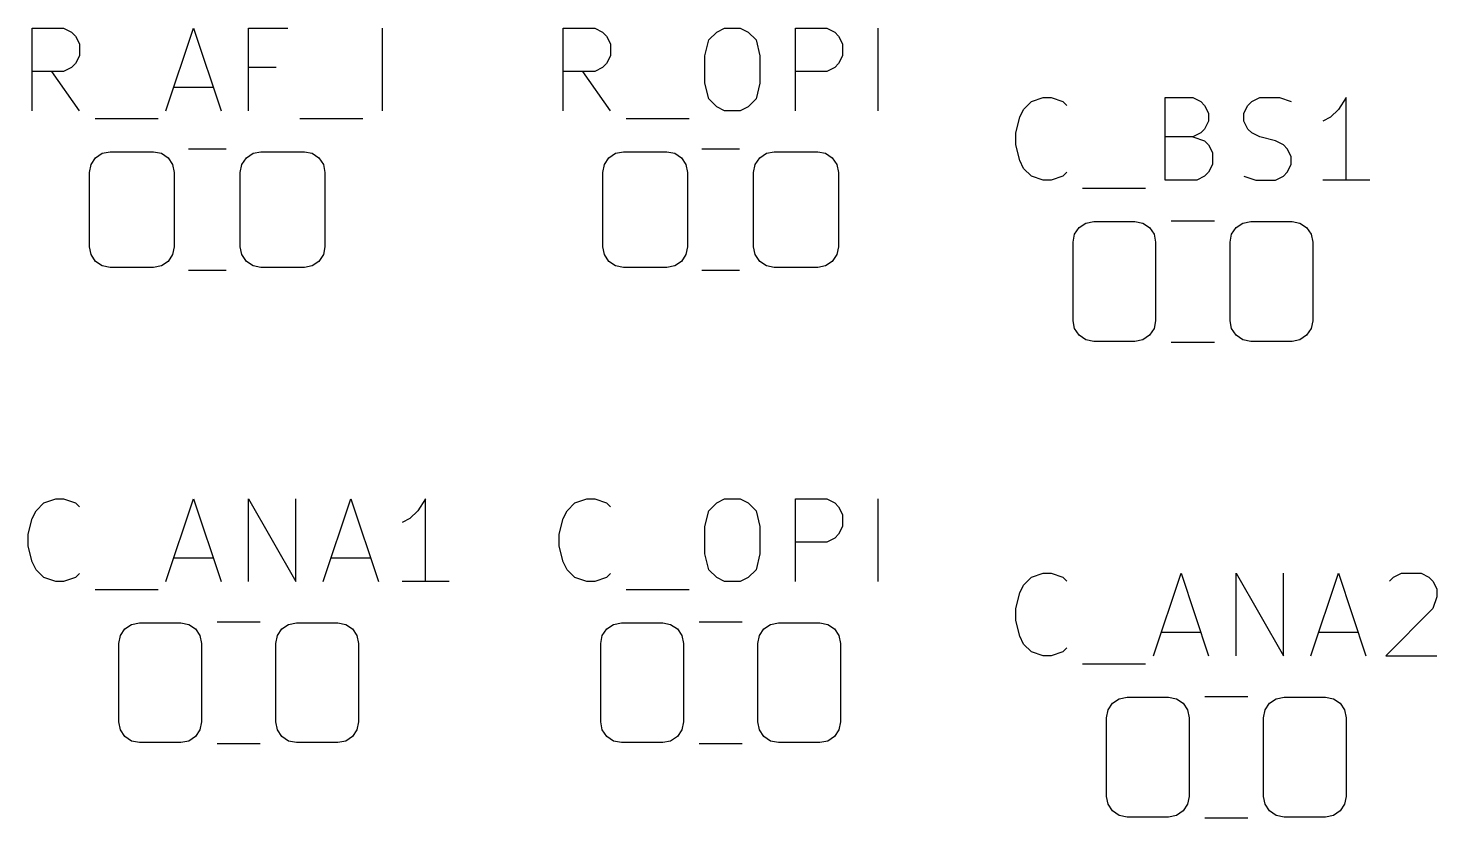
# Model space of a CAD drawing. Extents: x -0.18 to 2, y -0.2 to 1.93.
# Drawn here: x 0.339 to 1.01, y 1.451 to 1.827 of the extents above; entities that cross this region are included whole.
import ezdxf

# ---------------------------------------------------------------- set-up
doc = ezdxf.new("R2010")
doc.units = 0
doc.header["$MEASUREMENT"] = 0
doc.layers.add('BLACK', color=7, linetype='CONTINUOUS')
doc.layers.add('LYELLOW', color=51, linetype='CONTINUOUS')

msp = doc.modelspace()

# ---------------------------------------------------------------- linework, layer by layer
at = {"layer": 'BLACK', "linetype": 'CONTINUOUS'}
for p, q in [((0.36853, 1.76187), (0.37067, 1.76506)), ((0.36853, 1.76187), (0.37067, 1.76506)), ((0.37067, 1.76506), (0.37386, 1.76719)), ((0.37067, 1.76506), (0.37386, 1.76719)), ((0.37386, 1.76719), (0.37763, 1.76794)), ((0.37386, 1.76719), (0.37763, 1.76794)), ((0.37763, 1.76794), (0.3983, 1.76794)), ((0.37763, 1.76794), (0.3983, 1.76794)), ((0.3983, 1.76794), (0.40206, 1.76719)), ((0.3983, 1.76794), (0.40206, 1.76719)), ((0.40206, 1.76719), (0.40526, 1.76506)), ((0.40206, 1.76719), (0.40526, 1.76506)), ((0.40526, 1.76506), (0.40739, 1.76187)), ((0.40526, 1.76506), (0.40739, 1.76187)), ((0.44039, 1.76187), (0.44252, 1.76506)), ((0.44039, 1.76187), (0.44252, 1.76506)), ((0.44252, 1.76506), (0.44571, 1.76719)), ((0.44252, 1.76506), (0.44571, 1.76719)), ((0.44571, 1.76719), (0.44948, 1.76794)), ((0.44571, 1.76719), (0.44948, 1.76794)), ((0.44948, 1.76794), (0.47015, 1.76794)), ((0.44948, 1.76794), (0.47015, 1.76794)), ((0.47015, 1.76794), (0.47391, 1.76719)), ((0.47015, 1.76794), (0.47391, 1.76719)), ((0.47391, 1.76719), (0.47711, 1.76506)), ((0.47391, 1.76719), (0.47711, 1.76506)), ((0.47711, 1.76506), (0.47924, 1.76187)), ((0.47711, 1.76506), (0.47924, 1.76187)), ((0.6131, 1.76187), (0.61523, 1.76506)), ((0.6131, 1.76187), (0.61523, 1.76506)), ((0.61523, 1.76506), (0.61842, 1.76719)), ((0.61523, 1.76506), (0.61842, 1.76719)), ((0.61842, 1.76719), (0.62219, 1.76794)), ((0.61842, 1.76719), (0.62219, 1.76794)), ((0.62219, 1.76794), (0.64286, 1.76794)), ((0.62219, 1.76794), (0.64286, 1.76794)), ((0.64286, 1.76794), (0.64663, 1.76719)), ((0.64286, 1.76794), (0.64663, 1.76719)), ((0.64663, 1.76719), (0.64982, 1.76506)), ((0.64663, 1.76719), (0.64982, 1.76506)), ((0.64982, 1.76506), (0.65195, 1.76187)), ((0.64982, 1.76506), (0.65195, 1.76187)), ((0.68495, 1.76187), (0.68708, 1.76506)), ((0.68495, 1.76187), (0.68708, 1.76506)), ((0.68708, 1.76506), (0.69027, 1.76719)), ((0.68708, 1.76506), (0.69027, 1.76719)), ((0.69027, 1.76719), (0.69404, 1.76794)), ((0.69027, 1.76719), (0.69404, 1.76794)), ((0.69404, 1.76794), (0.71471, 1.76794)), ((0.69404, 1.76794), (0.71471, 1.76794)), ((0.71471, 1.76794), (0.71848, 1.76719)), ((0.71471, 1.76794), (0.71848, 1.76719)), ((0.71848, 1.76719), (0.72167, 1.76506)), ((0.71848, 1.76719), (0.72167, 1.76506)), ((0.72167, 1.76506), (0.7238, 1.76187)), ((0.72167, 1.76506), (0.7238, 1.76187)), ((0.36779, 1.7581), (0.36853, 1.76187)), ((0.36779, 1.7581), (0.36853, 1.76187)), ((0.40739, 1.76187), (0.40814, 1.7581)), ((0.40739, 1.76187), (0.40814, 1.7581)), ((0.43964, 1.7581), (0.44039, 1.76187)), ((0.43964, 1.7581), (0.44039, 1.76187)), ((0.47924, 1.76187), (0.47999, 1.7581)), ((0.47924, 1.76187), (0.47999, 1.7581)), ((0.61235, 1.7581), (0.6131, 1.76187)), ((0.61235, 1.7581), (0.6131, 1.76187)), ((0.65195, 1.76187), (0.6527, 1.7581)), ((0.65195, 1.76187), (0.6527, 1.7581)), ((0.6842, 1.7581), (0.68495, 1.76187)), ((0.6842, 1.7581), (0.68495, 1.76187)), ((0.7238, 1.76187), (0.72455, 1.7581)), ((0.7238, 1.76187), (0.72455, 1.7581)), ((0.36779, 1.72267), (0.36779, 1.7581)), ((0.36779, 1.72267), (0.36779, 1.7581)), ((0.40814, 1.7581), (0.40814, 1.72267)), ((0.40814, 1.7581), (0.40814, 1.72267)), ((0.43964, 1.72267), (0.43964, 1.7581)), ((0.43964, 1.72267), (0.43964, 1.7581)), ((0.47999, 1.7581), (0.47999, 1.72267)), ((0.47999, 1.7581), (0.47999, 1.72267)), ((0.61235, 1.72267), (0.61235, 1.7581)), ((0.61235, 1.72267), (0.61235, 1.7581)), ((0.6527, 1.7581), (0.6527, 1.72267)), ((0.6527, 1.7581), (0.6527, 1.72267)), ((0.6842, 1.72267), (0.6842, 1.7581)), ((0.6842, 1.72267), (0.6842, 1.7581)), ((0.72455, 1.7581), (0.72455, 1.72267)), ((0.72455, 1.7581), (0.72455, 1.72267)), ((0.83709, 1.7286), (0.83922, 1.73179)), ((0.83709, 1.7286), (0.83922, 1.73179)), ((0.83922, 1.73179), (0.84241, 1.73393)), ((0.83922, 1.73179), (0.84241, 1.73393)), ((0.84241, 1.73393), (0.84618, 1.73468)), ((0.84241, 1.73393), (0.84618, 1.73468)), ((0.84618, 1.73468), (0.86586, 1.73468)), ((0.84618, 1.73468), (0.86586, 1.73468)), ((0.86586, 1.73468), (0.86963, 1.73393)), ((0.86586, 1.73468), (0.86963, 1.73393)), ((0.86963, 1.73393), (0.87282, 1.73179)), ((0.86963, 1.73393), (0.87282, 1.73179)), ((0.87282, 1.73179), (0.87496, 1.7286)), ((0.87282, 1.73179), (0.87496, 1.7286)), ((0.91189, 1.7286), (0.91402, 1.73179)), ((0.91189, 1.7286), (0.91402, 1.73179)), ((0.91402, 1.73179), (0.91722, 1.73393)), ((0.91402, 1.73179), (0.91722, 1.73393)), ((0.91722, 1.73393), (0.92098, 1.73468)), ((0.91722, 1.73393), (0.92098, 1.73468)), ((0.92098, 1.73468), (0.94067, 1.73468)), ((0.92098, 1.73468), (0.94067, 1.73468)), ((0.94067, 1.73468), (0.94443, 1.73393)), ((0.94067, 1.73468), (0.94443, 1.73393)), ((0.94443, 1.73393), (0.94763, 1.73179)), ((0.94443, 1.73393), (0.94763, 1.73179)), ((0.94763, 1.73179), (0.94976, 1.7286)), ((0.94763, 1.73179), (0.94976, 1.7286)), ((0.83634, 1.72483), (0.83709, 1.7286)), ((0.83634, 1.72483), (0.83709, 1.7286)), ((0.83634, 1.68743), (0.83634, 1.72483)), ((0.83634, 1.68743), (0.83634, 1.72483)), ((0.87496, 1.7286), (0.87571, 1.72483)), ((0.87496, 1.7286), (0.87571, 1.72483)), ((0.87571, 1.72483), (0.87571, 1.68743)), ((0.87571, 1.72483), (0.87571, 1.68743)), ((0.91114, 1.72483), (0.91189, 1.7286)), ((0.91114, 1.72483), (0.91189, 1.7286)), ((0.91114, 1.68743), (0.91114, 1.72483)), ((0.91114, 1.68743), (0.91114, 1.72483)), ((0.94976, 1.7286), (0.95051, 1.72483)), ((0.94976, 1.7286), (0.95051, 1.72483)), ((0.95051, 1.72483), (0.95051, 1.68743)), ((0.95051, 1.72483), (0.95051, 1.68743)), ((0.36853, 1.7189), (0.36779, 1.72267)), ((0.36853, 1.7189), (0.36779, 1.72267)), ((0.37067, 1.71571), (0.36853, 1.7189)), ((0.37067, 1.71571), (0.36853, 1.7189)), ((0.40739, 1.7189), (0.40526, 1.71571)), ((0.40739, 1.7189), (0.40526, 1.71571)), ((0.40814, 1.72267), (0.40739, 1.7189)), ((0.40814, 1.72267), (0.40739, 1.7189)), ((0.44039, 1.7189), (0.43964, 1.72267)), ((0.44039, 1.7189), (0.43964, 1.72267)), ((0.44252, 1.71571), (0.44039, 1.7189)), ((0.44252, 1.71571), (0.44039, 1.7189)), ((0.47924, 1.7189), (0.47711, 1.71571)), ((0.47924, 1.7189), (0.47711, 1.71571)), ((0.47999, 1.72267), (0.47924, 1.7189)), ((0.47999, 1.72267), (0.47924, 1.7189)), ((0.6131, 1.7189), (0.61235, 1.72267)), ((0.6131, 1.7189), (0.61235, 1.72267)), ((0.61523, 1.71571), (0.6131, 1.7189)), ((0.61523, 1.71571), (0.6131, 1.7189)), ((0.65195, 1.7189), (0.64982, 1.71571)), ((0.65195, 1.7189), (0.64982, 1.71571)), ((0.6527, 1.72267), (0.65195, 1.7189)), ((0.6527, 1.72267), (0.65195, 1.7189)), ((0.68495, 1.7189), (0.6842, 1.72267)), ((0.68495, 1.7189), (0.6842, 1.72267)), ((0.68708, 1.71571), (0.68495, 1.7189)), ((0.68708, 1.71571), (0.68495, 1.7189)), ((0.7238, 1.7189), (0.72167, 1.71571)), ((0.7238, 1.7189), (0.72167, 1.71571)), ((0.72455, 1.72267), (0.7238, 1.7189)), ((0.72455, 1.72267), (0.7238, 1.7189)), ((0.37386, 1.71357), (0.37067, 1.71571)), ((0.37386, 1.71357), (0.37067, 1.71571)), ((0.37763, 1.71282), (0.37386, 1.71357)), ((0.37763, 1.71282), (0.37386, 1.71357)), ((0.3983, 1.71282), (0.37763, 1.71282)), ((0.3983, 1.71282), (0.37763, 1.71282)), ((0.40206, 1.71357), (0.3983, 1.71282)), ((0.40206, 1.71357), (0.3983, 1.71282)), ((0.40526, 1.71571), (0.40206, 1.71357)), ((0.40526, 1.71571), (0.40206, 1.71357)), ((0.44571, 1.71357), (0.44252, 1.71571)), ((0.44571, 1.71357), (0.44252, 1.71571)), ((0.44948, 1.71282), (0.44571, 1.71357)), ((0.44948, 1.71282), (0.44571, 1.71357)), ((0.47015, 1.71282), (0.44948, 1.71282)), ((0.47015, 1.71282), (0.44948, 1.71282)), ((0.47391, 1.71357), (0.47015, 1.71282)), ((0.47391, 1.71357), (0.47015, 1.71282)), ((0.47711, 1.71571), (0.47391, 1.71357)), ((0.47711, 1.71571), (0.47391, 1.71357)), ((0.61842, 1.71357), (0.61523, 1.71571)), ((0.61842, 1.71357), (0.61523, 1.71571)), ((0.62219, 1.71282), (0.61842, 1.71357)), ((0.62219, 1.71282), (0.61842, 1.71357)), ((0.64286, 1.71282), (0.62219, 1.71282)), ((0.64286, 1.71282), (0.62219, 1.71282)), ((0.64663, 1.71357), (0.64286, 1.71282)), ((0.64663, 1.71357), (0.64286, 1.71282)), ((0.64982, 1.71571), (0.64663, 1.71357)), ((0.64982, 1.71571), (0.64663, 1.71357)), ((0.69027, 1.71357), (0.68708, 1.71571)), ((0.69027, 1.71357), (0.68708, 1.71571)), ((0.69404, 1.71282), (0.69027, 1.71357)), ((0.69404, 1.71282), (0.69027, 1.71357)), ((0.71471, 1.71282), (0.69404, 1.71282)), ((0.71471, 1.71282), (0.69404, 1.71282)), ((0.71848, 1.71357), (0.71471, 1.71282)), ((0.71848, 1.71357), (0.71471, 1.71282)), ((0.72167, 1.71571), (0.71848, 1.71357)), ((0.72167, 1.71571), (0.71848, 1.71357)), ((0.83709, 1.68366), (0.83634, 1.68743)), ((0.83709, 1.68366), (0.83634, 1.68743)), ((0.87571, 1.68743), (0.87496, 1.68366)), ((0.87571, 1.68743), (0.87496, 1.68366)), ((0.91189, 1.68366), (0.91114, 1.68743)), ((0.91189, 1.68366), (0.91114, 1.68743)), ((0.95051, 1.68743), (0.94976, 1.68366)), ((0.95051, 1.68743), (0.94976, 1.68366)), ((0.83922, 1.68047), (0.83709, 1.68366)), ((0.83922, 1.68047), (0.83709, 1.68366)), ((0.84241, 1.67834), (0.83922, 1.68047)), ((0.84241, 1.67834), (0.83922, 1.68047)), ((0.84618, 1.67759), (0.84241, 1.67834)), ((0.84618, 1.67759), (0.84241, 1.67834)), ((0.86963, 1.67834), (0.86586, 1.67759)), ((0.86963, 1.67834), (0.86586, 1.67759)), ((0.87282, 1.68047), (0.86963, 1.67834)), ((0.87282, 1.68047), (0.86963, 1.67834)), ((0.87496, 1.68366), (0.87282, 1.68047)), ((0.87496, 1.68366), (0.87282, 1.68047)), ((0.91402, 1.68047), (0.91189, 1.68366)), ((0.91402, 1.68047), (0.91189, 1.68366)), ((0.91722, 1.67834), (0.91402, 1.68047)), ((0.91722, 1.67834), (0.91402, 1.68047)), ((0.92098, 1.67759), (0.91722, 1.67834)), ((0.92098, 1.67759), (0.91722, 1.67834)), ((0.94443, 1.67834), (0.94067, 1.67759)), ((0.94443, 1.67834), (0.94067, 1.67759)), ((0.94763, 1.68047), (0.94443, 1.67834)), ((0.94763, 1.68047), (0.94443, 1.67834)), ((0.94976, 1.68366), (0.94763, 1.68047)), ((0.94976, 1.68366), (0.94763, 1.68047)), ((0.86586, 1.67759), (0.84618, 1.67759)), ((0.86586, 1.67759), (0.84618, 1.67759)), ((0.94067, 1.67759), (0.92098, 1.67759)), ((0.94067, 1.67759), (0.92098, 1.67759)), ((0.38788, 1.54273), (0.39164, 1.54347)), ((0.38788, 1.54273), (0.39164, 1.54347)), ((0.39164, 1.54347), (0.41133, 1.54347)), ((0.39164, 1.54347), (0.41133, 1.54347)), ((0.41133, 1.54347), (0.41509, 1.54273)), ((0.41133, 1.54347), (0.41509, 1.54273)), ((0.46268, 1.54273), (0.46644, 1.54347)), ((0.46268, 1.54273), (0.46644, 1.54347)), ((0.46644, 1.54347), (0.48613, 1.54347)), ((0.46644, 1.54347), (0.48613, 1.54347)), ((0.48613, 1.54347), (0.4899, 1.54273)), ((0.48613, 1.54347), (0.4899, 1.54273)), ((0.61744, 1.54273), (0.62121, 1.54347)), ((0.61744, 1.54273), (0.62121, 1.54347)), ((0.62121, 1.54347), (0.64089, 1.54347)), ((0.62121, 1.54347), (0.64089, 1.54347)), ((0.64089, 1.54347), (0.64466, 1.54273)), ((0.64089, 1.54347), (0.64466, 1.54273)), ((0.69224, 1.54273), (0.69601, 1.54347)), ((0.69224, 1.54273), (0.69601, 1.54347)), ((0.69601, 1.54347), (0.7157, 1.54347)), ((0.69601, 1.54347), (0.7157, 1.54347)), ((0.7157, 1.54347), (0.71946, 1.54273)), ((0.7157, 1.54347), (0.71946, 1.54273)), ((0.3818, 1.53363), (0.38255, 1.5374)), ((0.3818, 1.53363), (0.38255, 1.5374)), ((0.38255, 1.5374), (0.38468, 1.54059)), ((0.38255, 1.5374), (0.38468, 1.54059)), ((0.38468, 1.54059), (0.38788, 1.54273)), ((0.38468, 1.54059), (0.38788, 1.54273)), ((0.41509, 1.54273), (0.41829, 1.54059)), ((0.41509, 1.54273), (0.41829, 1.54059)), ((0.41829, 1.54059), (0.42042, 1.5374)), ((0.41829, 1.54059), (0.42042, 1.5374)), ((0.42042, 1.5374), (0.42117, 1.53363)), ((0.42042, 1.5374), (0.42117, 1.53363)), ((0.4566, 1.53363), (0.45735, 1.5374)), ((0.4566, 1.53363), (0.45735, 1.5374)), ((0.45735, 1.5374), (0.45949, 1.54059)), ((0.45735, 1.5374), (0.45949, 1.54059)), ((0.45949, 1.54059), (0.46268, 1.54273)), ((0.45949, 1.54059), (0.46268, 1.54273)), ((0.4899, 1.54273), (0.49309, 1.54059)), ((0.4899, 1.54273), (0.49309, 1.54059)), ((0.49309, 1.54059), (0.49522, 1.5374)), ((0.49309, 1.54059), (0.49522, 1.5374)), ((0.49522, 1.5374), (0.49597, 1.53363)), ((0.49522, 1.5374), (0.49597, 1.53363)), ((0.61136, 1.53363), (0.61211, 1.5374)), ((0.61136, 1.53363), (0.61211, 1.5374)), ((0.61211, 1.5374), (0.61425, 1.54059)), ((0.61211, 1.5374), (0.61425, 1.54059)), ((0.61425, 1.54059), (0.61744, 1.54273)), ((0.61425, 1.54059), (0.61744, 1.54273)), ((0.64466, 1.54273), (0.64785, 1.54059)), ((0.64466, 1.54273), (0.64785, 1.54059)), ((0.64785, 1.54059), (0.64999, 1.5374)), ((0.64785, 1.54059), (0.64999, 1.5374)), ((0.64999, 1.5374), (0.65073, 1.53363)), ((0.64999, 1.5374), (0.65073, 1.53363)), ((0.68617, 1.53363), (0.68692, 1.5374)), ((0.68617, 1.53363), (0.68692, 1.5374)), ((0.68692, 1.5374), (0.68905, 1.54059)), ((0.68692, 1.5374), (0.68905, 1.54059)), ((0.68905, 1.54059), (0.69224, 1.54273)), ((0.68905, 1.54059), (0.69224, 1.54273)), ((0.71946, 1.54273), (0.72265, 1.54059)), ((0.71946, 1.54273), (0.72265, 1.54059)), ((0.72265, 1.54059), (0.72479, 1.5374)), ((0.72265, 1.54059), (0.72479, 1.5374)), ((0.72479, 1.5374), (0.72554, 1.53363)), ((0.72479, 1.5374), (0.72554, 1.53363)), ((0.3818, 1.49623), (0.3818, 1.53363)), ((0.3818, 1.49623), (0.3818, 1.53363)), ((0.42117, 1.53363), (0.42117, 1.49623)), ((0.42117, 1.53363), (0.42117, 1.49623)), ((0.4566, 1.49623), (0.4566, 1.53363)), ((0.4566, 1.49623), (0.4566, 1.53363)), ((0.49597, 1.53363), (0.49597, 1.49623)), ((0.49597, 1.53363), (0.49597, 1.49623)), ((0.61136, 1.49623), (0.61136, 1.53363)), ((0.61136, 1.49623), (0.61136, 1.53363)), ((0.65073, 1.53363), (0.65073, 1.49623)), ((0.65073, 1.53363), (0.65073, 1.49623)), ((0.68617, 1.49623), (0.68617, 1.53363)), ((0.68617, 1.49623), (0.68617, 1.53363)), ((0.72554, 1.53363), (0.72554, 1.49623)), ((0.72554, 1.53363), (0.72554, 1.49623)), ((0.85302, 1.50197), (0.85515, 1.50516)), ((0.85302, 1.50197), (0.85515, 1.50516)), ((0.85515, 1.50516), (0.85835, 1.50729)), ((0.85515, 1.50516), (0.85835, 1.50729)), ((0.85835, 1.50729), (0.86211, 1.50804)), ((0.85835, 1.50729), (0.86211, 1.50804)), ((0.86211, 1.50804), (0.8818, 1.50804)), ((0.86211, 1.50804), (0.8818, 1.50804)), ((0.8818, 1.50804), (0.88557, 1.50729)), ((0.8818, 1.50804), (0.88557, 1.50729)), ((0.88557, 1.50729), (0.88876, 1.50516)), ((0.88557, 1.50729), (0.88876, 1.50516)), ((0.88876, 1.50516), (0.89089, 1.50197)), ((0.88876, 1.50516), (0.89089, 1.50197)), ((0.92782, 1.50197), (0.92996, 1.50516)), ((0.92782, 1.50197), (0.92996, 1.50516)), ((0.92996, 1.50516), (0.93315, 1.50729)), ((0.92996, 1.50516), (0.93315, 1.50729)), ((0.93315, 1.50729), (0.93692, 1.50804)), ((0.93315, 1.50729), (0.93692, 1.50804)), ((0.93692, 1.50804), (0.9566, 1.50804)), ((0.93692, 1.50804), (0.9566, 1.50804)), ((0.9566, 1.50804), (0.96037, 1.50729)), ((0.9566, 1.50804), (0.96037, 1.50729)), ((0.96037, 1.50729), (0.96356, 1.50516)), ((0.96037, 1.50729), (0.96356, 1.50516)), ((0.96356, 1.50516), (0.9657, 1.50197)), ((0.96356, 1.50516), (0.9657, 1.50197)), ((0.85227, 1.4982), (0.85302, 1.50197)), ((0.85227, 1.4982), (0.85302, 1.50197)), ((0.85227, 1.4608), (0.85227, 1.4982)), ((0.85227, 1.4608), (0.85227, 1.4982)), ((0.89089, 1.50197), (0.89164, 1.4982)), ((0.89089, 1.50197), (0.89164, 1.4982)), ((0.89164, 1.4982), (0.89164, 1.4608)), ((0.89164, 1.4982), (0.89164, 1.4608)), ((0.92707, 1.4982), (0.92782, 1.50197)), ((0.92707, 1.4982), (0.92782, 1.50197)), ((0.92707, 1.4608), (0.92707, 1.4982)), ((0.92707, 1.4608), (0.92707, 1.4982)), ((0.9657, 1.50197), (0.96644, 1.4982)), ((0.9657, 1.50197), (0.96644, 1.4982)), ((0.96644, 1.4982), (0.96644, 1.4608)), ((0.96644, 1.4982), (0.96644, 1.4608)), ((0.38255, 1.49246), (0.3818, 1.49623)), ((0.38255, 1.49246), (0.3818, 1.49623)), ((0.38468, 1.48927), (0.38255, 1.49246)), ((0.38468, 1.48927), (0.38255, 1.49246)), ((0.42042, 1.49246), (0.41829, 1.48927)), ((0.42042, 1.49246), (0.41829, 1.48927)), ((0.42117, 1.49623), (0.42042, 1.49246)), ((0.42117, 1.49623), (0.42042, 1.49246)), ((0.45735, 1.49246), (0.4566, 1.49623)), ((0.45735, 1.49246), (0.4566, 1.49623)), ((0.45949, 1.48927), (0.45735, 1.49246)), ((0.45949, 1.48927), (0.45735, 1.49246)), ((0.49522, 1.49246), (0.49309, 1.48927)), ((0.49522, 1.49246), (0.49309, 1.48927)), ((0.49597, 1.49623), (0.49522, 1.49246)), ((0.49597, 1.49623), (0.49522, 1.49246)), ((0.61211, 1.49246), (0.61136, 1.49623)), ((0.61211, 1.49246), (0.61136, 1.49623)), ((0.61425, 1.48927), (0.61211, 1.49246)), ((0.61425, 1.48927), (0.61211, 1.49246)), ((0.64999, 1.49246), (0.64785, 1.48927)), ((0.64999, 1.49246), (0.64785, 1.48927)), ((0.65073, 1.49623), (0.64999, 1.49246)), ((0.65073, 1.49623), (0.64999, 1.49246)), ((0.68692, 1.49246), (0.68617, 1.49623)), ((0.68692, 1.49246), (0.68617, 1.49623)), ((0.68905, 1.48927), (0.68692, 1.49246)), ((0.68905, 1.48927), (0.68692, 1.49246)), ((0.72479, 1.49246), (0.72265, 1.48927)), ((0.72479, 1.49246), (0.72265, 1.48927)), ((0.72554, 1.49623), (0.72479, 1.49246)), ((0.72554, 1.49623), (0.72479, 1.49246)), ((0.38788, 1.48714), (0.38468, 1.48927)), ((0.38788, 1.48714), (0.38468, 1.48927)), ((0.39164, 1.48639), (0.38788, 1.48714)), ((0.39164, 1.48639), (0.38788, 1.48714)), ((0.41133, 1.48639), (0.39164, 1.48639)), ((0.41133, 1.48639), (0.39164, 1.48639)), ((0.41509, 1.48714), (0.41133, 1.48639)), ((0.41509, 1.48714), (0.41133, 1.48639)), ((0.41829, 1.48927), (0.41509, 1.48714)), ((0.41829, 1.48927), (0.41509, 1.48714)), ((0.46268, 1.48714), (0.45949, 1.48927)), ((0.46268, 1.48714), (0.45949, 1.48927)), ((0.46644, 1.48639), (0.46268, 1.48714)), ((0.46644, 1.48639), (0.46268, 1.48714)), ((0.48613, 1.48639), (0.46644, 1.48639)), ((0.48613, 1.48639), (0.46644, 1.48639)), ((0.4899, 1.48714), (0.48613, 1.48639)), ((0.4899, 1.48714), (0.48613, 1.48639)), ((0.49309, 1.48927), (0.4899, 1.48714)), ((0.49309, 1.48927), (0.4899, 1.48714)), ((0.61744, 1.48714), (0.61425, 1.48927)), ((0.61744, 1.48714), (0.61425, 1.48927)), ((0.62121, 1.48639), (0.61744, 1.48714)), ((0.62121, 1.48639), (0.61744, 1.48714)), ((0.64089, 1.48639), (0.62121, 1.48639)), ((0.64089, 1.48639), (0.62121, 1.48639)), ((0.64466, 1.48714), (0.64089, 1.48639)), ((0.64466, 1.48714), (0.64089, 1.48639)), ((0.64785, 1.48927), (0.64466, 1.48714)), ((0.64785, 1.48927), (0.64466, 1.48714)), ((0.69224, 1.48714), (0.68905, 1.48927)), ((0.69224, 1.48714), (0.68905, 1.48927)), ((0.69601, 1.48639), (0.69224, 1.48714)), ((0.69601, 1.48639), (0.69224, 1.48714)), ((0.7157, 1.48639), (0.69601, 1.48639)), ((0.7157, 1.48639), (0.69601, 1.48639)), ((0.71946, 1.48714), (0.7157, 1.48639)), ((0.71946, 1.48714), (0.7157, 1.48639)), ((0.72265, 1.48927), (0.71946, 1.48714)), ((0.72265, 1.48927), (0.71946, 1.48714)), ((0.85302, 1.45703), (0.85227, 1.4608)), ((0.85302, 1.45703), (0.85227, 1.4608)), ((0.85515, 1.45384), (0.85302, 1.45703)), ((0.85515, 1.45384), (0.85302, 1.45703)), ((0.89089, 1.45703), (0.88876, 1.45384)), ((0.89089, 1.45703), (0.88876, 1.45384)), ((0.89164, 1.4608), (0.89089, 1.45703)), ((0.89164, 1.4608), (0.89089, 1.45703)), ((0.92782, 1.45703), (0.92707, 1.4608)), ((0.92782, 1.45703), (0.92707, 1.4608)), ((0.92996, 1.45384), (0.92782, 1.45703)), ((0.92996, 1.45384), (0.92782, 1.45703)), ((0.9657, 1.45703), (0.96356, 1.45384)), ((0.9657, 1.45703), (0.96356, 1.45384)), ((0.96644, 1.4608), (0.9657, 1.45703)), ((0.96644, 1.4608), (0.9657, 1.45703)), ((0.85835, 1.4517), (0.85515, 1.45384)), ((0.85835, 1.4517), (0.85515, 1.45384)), ((0.86211, 1.45095), (0.85835, 1.4517)), ((0.86211, 1.45095), (0.85835, 1.4517)), ((0.8818, 1.45095), (0.86211, 1.45095)), ((0.8818, 1.45095), (0.86211, 1.45095)), ((0.88557, 1.4517), (0.8818, 1.45095)), ((0.88557, 1.4517), (0.8818, 1.45095)), ((0.88876, 1.45384), (0.88557, 1.4517)), ((0.88876, 1.45384), (0.88557, 1.4517)), ((0.93315, 1.4517), (0.92996, 1.45384)), ((0.93315, 1.4517), (0.92996, 1.45384)), ((0.93692, 1.45095), (0.93315, 1.4517)), ((0.93692, 1.45095), (0.93315, 1.4517)), ((0.9566, 1.45095), (0.93692, 1.45095)), ((0.9566, 1.45095), (0.93692, 1.45095)), ((0.96037, 1.4517), (0.9566, 1.45095)), ((0.96037, 1.4517), (0.9566, 1.45095)), ((0.96356, 1.45384), (0.96037, 1.4517)), ((0.96356, 1.45384), (0.96037, 1.4517))]:
    msp.add_line(p, q, dxfattribs=at)
at = {"layer": 'LYELLOW', "linetype": 'CONTINUOUS'}
for p, q in [((0.34046, 1.78744), (0.34046, 1.82681)), ((0.34046, 1.82681), (0.35546, 1.82681)), ((0.35546, 1.82681), (0.35921, 1.82493)), ((0.4042, 1.78744), (0.41733, 1.82681)), ((0.41733, 1.82681), (0.43045, 1.78744)), ((0.44357, 1.78744), (0.44357, 1.82681)), ((0.44357, 1.82681), (0.46232, 1.82681)), ((0.50731, 1.78744), (0.50731, 1.82681)), ((0.59346, 1.78744), (0.59346, 1.82681)), ((0.59346, 1.82681), (0.60846, 1.82681)), ((0.60846, 1.82681), (0.61221, 1.82493)), ((0.66658, 1.82493), (0.67033, 1.82681)), ((0.67033, 1.82681), (0.67782, 1.82681)), ((0.67782, 1.82681), (0.68157, 1.82493)), ((0.70407, 1.78744), (0.70407, 1.82681)), ((0.70407, 1.82681), (0.71907, 1.82681)), ((0.71907, 1.82681), (0.72282, 1.82493)), ((0.74344, 1.78744), (0.74344, 1.82681)), ((0.35921, 1.82493), (0.36108, 1.82306)), ((0.36108, 1.82306), (0.36296, 1.81931)), ((0.36296, 1.81931), (0.36296, 1.81368)), ((0.61221, 1.82493), (0.61408, 1.82306)), ((0.61408, 1.82306), (0.61596, 1.81931)), ((0.61596, 1.81931), (0.61596, 1.81368)), ((0.66095, 1.81368), (0.66283, 1.82118)), ((0.66283, 1.82118), (0.66658, 1.82493)), ((0.68157, 1.82493), (0.68532, 1.82118)), ((0.68532, 1.82118), (0.6872, 1.81368)), ((0.72282, 1.82493), (0.72469, 1.82306)), ((0.72469, 1.82306), (0.72657, 1.81931)), ((0.72657, 1.81931), (0.72657, 1.81368)), ((0.36296, 1.81368), (0.36108, 1.80994)), ((0.61596, 1.81368), (0.61408, 1.80994)), ((0.66095, 1.80056), (0.66095, 1.81368)), ((0.6872, 1.81368), (0.6872, 1.80056)), ((0.72657, 1.81368), (0.72469, 1.80994)), ((0.35546, 1.80619), (0.34046, 1.80619)), ((0.36296, 1.78744), (0.34983, 1.80619)), ((0.35921, 1.80806), (0.35546, 1.80619)), ((0.36108, 1.80994), (0.35921, 1.80806)), ((0.4567, 1.80806), (0.44357, 1.80806)), ((0.60846, 1.80619), (0.59346, 1.80619)), ((0.61596, 1.78744), (0.60283, 1.80619)), ((0.61221, 1.80806), (0.60846, 1.80619)), ((0.61408, 1.80994), (0.61221, 1.80806)), ((0.71907, 1.80619), (0.70407, 1.80619)), ((0.72282, 1.80806), (0.71907, 1.80619)), ((0.72469, 1.80994), (0.72282, 1.80806)), ((0.40795, 1.79869), (0.4267, 1.79869)), ((0.66283, 1.79306), (0.66095, 1.80056)), ((0.6872, 1.80056), (0.68532, 1.79306)), ((0.66658, 1.78931), (0.66283, 1.79306)), ((0.68532, 1.79306), (0.68157, 1.78931)), ((0.81281, 1.78811), (0.81656, 1.79186)), ((0.81656, 1.79186), (0.82218, 1.79374)), ((0.82218, 1.79374), (0.82593, 1.79374)), ((0.82593, 1.79374), (0.83156, 1.79186)), ((0.83156, 1.79186), (0.83343, 1.78999)), ((0.8803, 1.75437), (0.8803, 1.79374)), ((0.8803, 1.79374), (0.89342, 1.79374)), ((0.89342, 1.79374), (0.89717, 1.79186)), ((0.89717, 1.79186), (0.89905, 1.78999)), ((0.91967, 1.78999), (0.92154, 1.79186)), ((0.92154, 1.79186), (0.92529, 1.79374)), ((0.92529, 1.79374), (0.93467, 1.79374)), ((0.93467, 1.79374), (0.94029, 1.79186)), ((0.96654, 1.79374), (0.96279, 1.78811)), ((0.96654, 1.75437), (0.96654, 1.79374)), ((0.67033, 1.78744), (0.66658, 1.78931)), ((0.67782, 1.78744), (0.67033, 1.78744)), ((0.68157, 1.78931), (0.67782, 1.78744)), ((0.81093, 1.78436), (0.81281, 1.78811)), ((0.89905, 1.78999), (0.90092, 1.78624)), ((0.90092, 1.78624), (0.90092, 1.78249)), ((0.91779, 1.78624), (0.91967, 1.78999)), ((0.91779, 1.78249), (0.91779, 1.78624)), ((0.96279, 1.78811), (0.95904, 1.78436)), ((0.37046, 1.78369), (0.40045, 1.78369)), ((0.46794, 1.78369), (0.49794, 1.78369)), ((0.62346, 1.78369), (0.65345, 1.78369)), ((0.80906, 1.77686), (0.81093, 1.78436)), ((0.89905, 1.77874), (0.89717, 1.77686)), ((0.90092, 1.78249), (0.89905, 1.77874)), ((0.91967, 1.77874), (0.91779, 1.78249)), ((0.92154, 1.77686), (0.91967, 1.77874)), ((0.95904, 1.78436), (0.95529, 1.78249)), ((0.80906, 1.77124), (0.80906, 1.77686)), ((0.89342, 1.77499), (0.8803, 1.77499)), ((0.89717, 1.77686), (0.89342, 1.77499)), ((0.89342, 1.77499), (0.89905, 1.77311)), ((0.89905, 1.77311), (0.90092, 1.77124)), ((0.92529, 1.77499), (0.92154, 1.77686)), ((0.93279, 1.77311), (0.92529, 1.77499)), ((0.93654, 1.77124), (0.93279, 1.77311)), ((0.41495, 1.76932), (0.43283, 1.76932)), ((0.65951, 1.76932), (0.67739, 1.76932)), ((0.81093, 1.76374), (0.80906, 1.77124)), ((0.90092, 1.77124), (0.9028, 1.76749)), ((0.9028, 1.76749), (0.9028, 1.76187)), ((0.93842, 1.76937), (0.93654, 1.77124)), ((0.94029, 1.76562), (0.93842, 1.76937)), ((0.94029, 1.76187), (0.94029, 1.76562)), ((0.81281, 1.75999), (0.81093, 1.76374)), ((0.81656, 1.75624), (0.81281, 1.75999)), ((0.9028, 1.76187), (0.90092, 1.75812)), ((0.93842, 1.75812), (0.94029, 1.76187)), ((0.82218, 1.75437), (0.81656, 1.75624)), ((0.82593, 1.75437), (0.82218, 1.75437)), ((0.83156, 1.75624), (0.82593, 1.75437)), ((0.83343, 1.75812), (0.83156, 1.75624)), ((0.8953, 1.75437), (0.8803, 1.75437)), ((0.89905, 1.75624), (0.8953, 1.75437)), ((0.90092, 1.75812), (0.89905, 1.75624)), ((0.91779, 1.75624), (0.92342, 1.75437)), ((0.92342, 1.75437), (0.93279, 1.75437)), ((0.93279, 1.75437), (0.93654, 1.75624)), ((0.93654, 1.75624), (0.93842, 1.75812)), ((0.97779, 1.75437), (0.95529, 1.75437)), ((0.84093, 1.75062), (0.87093, 1.75062)), ((0.88314, 1.73507), (0.90371, 1.73507)), ((0.41495, 1.71145), (0.43283, 1.71145)), ((0.65951, 1.71145), (0.67739, 1.71145)), ((0.88314, 1.67719), (0.90371, 1.67719)), ((0.34234, 1.59691), (0.34609, 1.60066)), ((0.34609, 1.60066), (0.35171, 1.60254)), ((0.35171, 1.60254), (0.35546, 1.60254)), ((0.35546, 1.60254), (0.36108, 1.60066)), ((0.36108, 1.60066), (0.36296, 1.59879)), ((0.4042, 1.56317), (0.41733, 1.60254)), ((0.41733, 1.60254), (0.43045, 1.56317)), ((0.44357, 1.56317), (0.44357, 1.60254)), ((0.44357, 1.60254), (0.46607, 1.56317)), ((0.46607, 1.56317), (0.46607, 1.60254)), ((0.47919, 1.56317), (0.49232, 1.60254)), ((0.49232, 1.60254), (0.50544, 1.56317)), ((0.52794, 1.60254), (0.52419, 1.59691)), ((0.52794, 1.56317), (0.52794, 1.60254)), ((0.59534, 1.59691), (0.59908, 1.60066)), ((0.59908, 1.60066), (0.60471, 1.60254)), ((0.60471, 1.60254), (0.60846, 1.60254)), ((0.60846, 1.60254), (0.61408, 1.60066)), ((0.61408, 1.60066), (0.61596, 1.59879)), ((0.66283, 1.59691), (0.66658, 1.60066)), ((0.66658, 1.60066), (0.67033, 1.60254)), ((0.67033, 1.60254), (0.67782, 1.60254)), ((0.67782, 1.60254), (0.68157, 1.60066)), ((0.68157, 1.60066), (0.68532, 1.59691)), ((0.70407, 1.56317), (0.70407, 1.60254)), ((0.70407, 1.60254), (0.71907, 1.60254)), ((0.71907, 1.60254), (0.72282, 1.60066)), ((0.72282, 1.60066), (0.72469, 1.59879)), ((0.72469, 1.59879), (0.72657, 1.59504)), ((0.74344, 1.56317), (0.74344, 1.60254)), ((0.33859, 1.58566), (0.34046, 1.59316)), ((0.34046, 1.59316), (0.34234, 1.59691)), ((0.52044, 1.59316), (0.51669, 1.59129)), ((0.52419, 1.59691), (0.52044, 1.59316)), ((0.59159, 1.58566), (0.59346, 1.59316)), ((0.59346, 1.59316), (0.59534, 1.59691)), ((0.66095, 1.58941), (0.66283, 1.59691)), ((0.68532, 1.59691), (0.6872, 1.58941)), ((0.72657, 1.59504), (0.72657, 1.58941)), ((0.33859, 1.58004), (0.33859, 1.58566)), ((0.59159, 1.58004), (0.59159, 1.58566)), ((0.66095, 1.57629), (0.66095, 1.58941)), ((0.6872, 1.58941), (0.6872, 1.57629)), ((0.72282, 1.58379), (0.71907, 1.58191)), ((0.72469, 1.58566), (0.72282, 1.58379)), ((0.72657, 1.58941), (0.72469, 1.58566)), ((0.34046, 1.57254), (0.33859, 1.58004)), ((0.59346, 1.57254), (0.59159, 1.58004)), ((0.71907, 1.58191), (0.70407, 1.58191)), ((0.34234, 1.56879), (0.34046, 1.57254)), ((0.40795, 1.57442), (0.4267, 1.57442)), ((0.48294, 1.57442), (0.50169, 1.57442)), ((0.59534, 1.56879), (0.59346, 1.57254)), ((0.66283, 1.56879), (0.66095, 1.57629)), ((0.6872, 1.57629), (0.68532, 1.56879)), ((0.34609, 1.56504), (0.34234, 1.56879)), ((0.35171, 1.56317), (0.34609, 1.56504)), ((0.36108, 1.56504), (0.35546, 1.56317)), ((0.36296, 1.56692), (0.36108, 1.56504)), ((0.59908, 1.56504), (0.59534, 1.56879)), ((0.60471, 1.56317), (0.59908, 1.56504)), ((0.61408, 1.56504), (0.60846, 1.56317)), ((0.61596, 1.56692), (0.61408, 1.56504)), ((0.66658, 1.56504), (0.66283, 1.56879)), ((0.67033, 1.56317), (0.66658, 1.56504)), ((0.68157, 1.56504), (0.67782, 1.56317)), ((0.68532, 1.56879), (0.68157, 1.56504)), ((0.81281, 1.56148), (0.81656, 1.56523)), ((0.81656, 1.56523), (0.82218, 1.5671)), ((0.82218, 1.5671), (0.82593, 1.5671)), ((0.82593, 1.5671), (0.83156, 1.56523)), ((0.83156, 1.56523), (0.83343, 1.56335)), ((0.87468, 1.52773), (0.8878, 1.5671)), ((0.8878, 1.5671), (0.90092, 1.52773)), ((0.91405, 1.52773), (0.91405, 1.5671)), ((0.91405, 1.5671), (0.93654, 1.52773)), ((0.93654, 1.52773), (0.93654, 1.5671)), ((0.94967, 1.52773), (0.96279, 1.5671)), ((0.96279, 1.5671), (0.97591, 1.52773)), ((0.98716, 1.56335), (0.98904, 1.56523)), ((0.98904, 1.56523), (0.99279, 1.5671)), ((0.99279, 1.5671), (1.00216, 1.5671)), ((1.00216, 1.5671), (1.00591, 1.56523)), ((1.00591, 1.56523), (1.00778, 1.56335)), ((0.35546, 1.56317), (0.35171, 1.56317)), ((0.37046, 1.55942), (0.40045, 1.55942)), ((0.53919, 1.56317), (0.51669, 1.56317)), ((0.60846, 1.56317), (0.60471, 1.56317)), ((0.62346, 1.55942), (0.65345, 1.55942)), ((0.67782, 1.56317), (0.67033, 1.56317)), ((0.80906, 1.55023), (0.81093, 1.55773)), ((0.81093, 1.55773), (0.81281, 1.56148)), ((1.00778, 1.56335), (1.00966, 1.5596)), ((1.00966, 1.5596), (1.00966, 1.55585)), ((0.80906, 1.54461), (0.80906, 1.55023)), ((1.00778, 1.55023), (0.98529, 1.52773)), ((1.00966, 1.55585), (1.00778, 1.55023)), ((0.4286, 1.54387), (0.44917, 1.54387)), ((0.65817, 1.54387), (0.67874, 1.54387)), ((0.81093, 1.53711), (0.80906, 1.54461)), ((0.81281, 1.53336), (0.81093, 1.53711)), ((0.87842, 1.53898), (0.89717, 1.53898)), ((0.95342, 1.53898), (0.97216, 1.53898)), ((0.81656, 1.52961), (0.81281, 1.53336)), ((0.83343, 1.53148), (0.83156, 1.52961)), ((0.82218, 1.52773), (0.81656, 1.52961)), ((0.82593, 1.52773), (0.82218, 1.52773)), ((0.83156, 1.52961), (0.82593, 1.52773)), ((0.84093, 1.52398), (0.87093, 1.52398)), ((0.98529, 1.52773), (1.00966, 1.52773)), ((0.89907, 1.50844), (0.91964, 1.50844)), ((0.4286, 1.48599), (0.44917, 1.48599)), ((0.65817, 1.48599), (0.67874, 1.48599)), ((0.89907, 1.45056), (0.91964, 1.45056))]:
    msp.add_line(p, q, dxfattribs=at)

doc.saveas('drawing.dxf')
